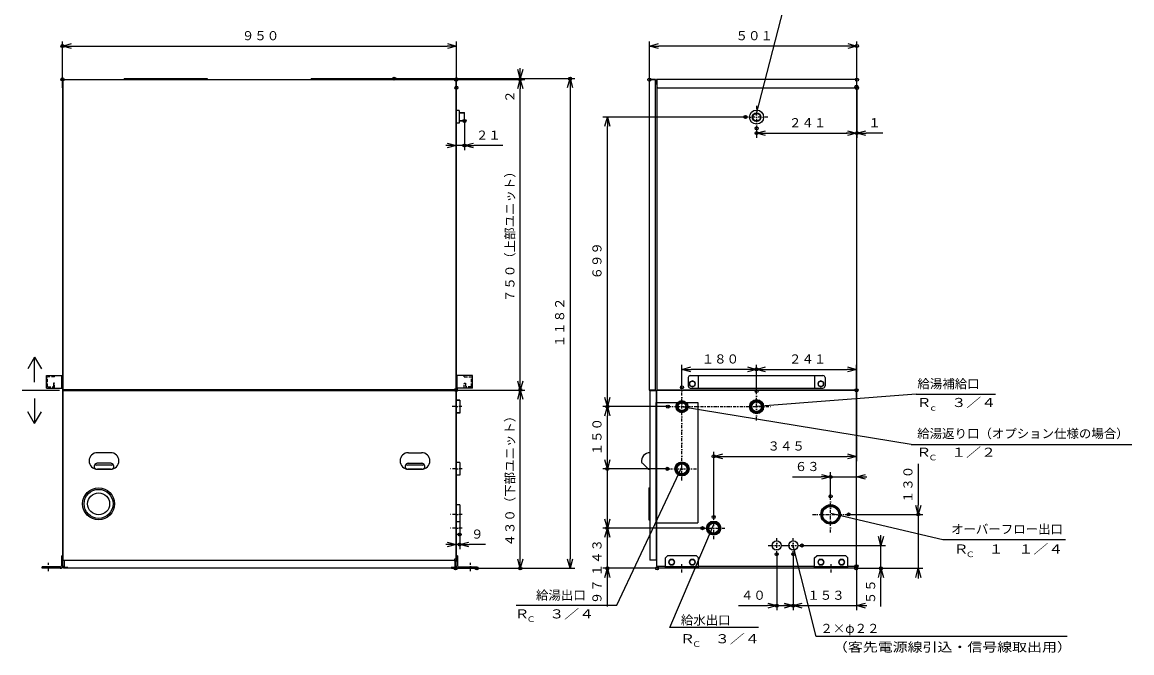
# Model space of a CAD drawing. Units: millimetres, scale not verified. Extents: x -363 to -6, y -76 to 374.
# Drawn here: x -362.7 to -5.9, y -76.2 to 126.7 of the extents above; entities that cross this region are included whole.
import ezdxf
from ezdxf.enums import TextEntityAlignment as Align

# ---------------------------------------------------------------- set-up
doc = ezdxf.new("R2010")
doc.units = ezdxf.units.MM
doc.header["$LTSCALE"] = 2
doc.header["$PDMODE"] = 32
doc.header["$PDSIZE"] = 1
doc.linetypes.add('USER1', pattern=[0.75, 0.5, -0.25])
doc.linetypes.add('USER2', pattern=[1.01, 0.5, -0.25, 0.01, -0.25])
for name, color, linetype in [('0-0_0', 7, 'Continuous'), ('0-1_M1', 7, 'Continuous'), ('0-2_M2', 7, 'Continuous'), ('0-3_DD0', 7, 'Continuous')]:
    doc.layers.add(name, color=color, linetype=linetype)
doc.styles.add('ＭＳ ゴシック', font='')
doc.styles.get('ＭＳ ゴシック').set_extended_font_data('MS Gothic')

# ---------------------------------------------------------------- blocks, each defined once
blk = doc.blocks.new('_OPEN')
at = {"layer": '0-0_0'}
blk.add_line((0, 0), (-1, 0), dxfattribs=at)
blk.add_lwpolyline([(-0.9659, 0.2588), (0, 0), (-0.9659, -0.2588)], dxfattribs=at)

msp = doc.modelspace()

# ---------------------------------------------------------------- linework, layer by layer
at = {"layer": '0-0_0'}
for p, q in [((-116.997, 134.894), (-126.812, 96.79)), ((-75.239, 7.014), (-126.57, 3.022)), ((-75.239, 7.014), (-49.738, 7.014)), ((-76.855, -9.151), (-150.746, 2.974)), ((-76.855, -9.151), (-5.861, -9.151)), ((-171.445, -60.822), (-150.515, -16.433)), ((-102.692, -31.219), (-66.651, -39.767)), ((-66.651, -39.767), (-27.145, -39.767)), ((-203.886, -60.822), (-171.445, -60.822))]:
    msp.add_line(p, q, dxfattribs=at)
for points in [[(-125.946, -68.039), (-154.381, -68.039), (-140.35, -35.146)], [(-26.645, -70.926), (-107.32, -70.926), (-114.705, -41.615)]]:
    msp.add_lwpolyline(points, dxfattribs=at)
at = {"layer": '0-1_M1'}
for p, q in [((-349.707, 108.269), (-223.041, 108.269)), ((-349.707, 105.602), (-349.707, 108.269)), ((-349.641, 105.602), (-349.641, 108.202)), ((-349.641, 108.202), (-271.639, 108.202)), ((-349.574, 108.135), (-349.574, 8.335)), ((-329.907, 108.535), (-329.907, 108.402)), ((-303.241, 108.402), (-329.907, 108.402)), ((-329.907, 108.402), (-329.907, 108.269)), ((-303.241, 108.269), (-329.907, 108.269)), ((-269.708, 108.535), (-269.708, 108.402)), ((-243.041, 108.402), (-269.708, 108.402)), ((-269.708, 108.402), (-269.708, 108.269)), ((-243.041, 108.269), (-269.708, 108.269)), ((-223.108, 108.202), (-241.249, 108.202)), ((-223.174, 8.469), (-223.174, 108.202)), ((-223.174, 108.135), (-223.174, 8.335)), ((-223.108, 105.602), (-223.108, 108.202)), ((-223.041, 105.602), (-223.041, 108.269)), ((-160.98, 8.335), (-160.98, 108.135)), ((-158.98, 8.335), (-158.98, 108.202)), ((-158.714, 108.202), (-158.714, 106.869)), ((-158.647, 108.202), (-158.647, 106.202)), ((-94.314, 105.535), (-94.314, 108.202)), ((-349.574, 105.602), (-349.707, 105.602)), ((-223.041, 105.602), (-223.174, 105.602)), ((-158.98, 106.869), (-158.714, 106.869)), ((-158.98, 106.802), (-158.714, 106.802)), ((-158.714, 106.802), (-158.647, 106.802)), ((-158.58, 105.911), (-158.58, 8.335)), ((-158.047, 105.535), (-94.914, 105.535)), ((-94.38, 105.911), (-94.38, 8.269)), ((-94.314, 105.535), (-94.247, 105.535)), ((-222.134, 98.309), (-223.174, 98.309)), ((-222.134, 98.309), (-222.134, 94.175)), ((-222.134, 97.639), (-220.441, 97.586)), ((-222.134, 97.484), (-220.441, 97.431)), ((-220.441, 94.898), (-220.441, 97.586)), ((-222.134, 94.175), (-223.108, 94.175)), ((-222.134, 95), (-220.441, 95.053)), ((-222.134, 94.845), (-220.441, 94.898)), ((-358.681, 18.932), (-360.851, 15.174)), ((-349.974, 9.002), (-349.974, 13.002)), ((-349.574, 13.002), (-349.574, 9.002)), ((-223.174, 13.002), (-223.174, 9.002)), ((-222.774, 9.002), (-222.774, 13.002)), ((-148.514, 12.335), (-148.514, 9.669)), ((-147.847, 13.002), (-105.18, 13.002)), ((-145.18, 9.002), (-145.18, 13.002)), ((-107.847, 13.002), (-107.847, 9.002)), ((-104.514, 12.335), (-104.514, 9.669)), ((-362.681, 8.269), (-350.682, 8.269)), ((-354.907, 9.002), (-349.574, 9.002)), ((-349.574, 8.269), (-349.574, 8.335)), ((-349.574, -48.331), (-349.574, 8.269)), ((-345.441, 8.202), (-349.574, 8.202)), ((-349.574, 8.202), (-349.574, -46.331)), ((-344.107, 8.202), (-349.441, 8.202)), ((-223.174, 8.202), (-223.241, 8.202)), ((-217.841, 9.002), (-223.174, 9.002)), ((-223.174, 8.269), (-223.174, 8.335)), ((-223.174, -48.331), (-223.174, 8.269)), ((-223.174, 8.202), (-223.174, -46.331)), ((-158.98, 8.335), (-160.98, 8.335)), ((-160.847, 8.202), (-158.847, 8.202)), ((-160.847, 8.202), (-160.847, -46.331)), ((-158.847, 8.202), (-158.847, -46.331)), ((-158.847, 8.202), (-158.847, 6.869)), ((-158.58, 8.335), (-158.58, 8.269)), ((-158.58, 8.269), (-94.38, 8.269)), ((-158.58, -48.331), (-158.58, 8.269)), ((-94.38, 8.269), (-158.58, 8.269)), ((-147.847, 9.002), (-105.18, 9.002)), ((-94.38, -48.331), (-94.38, 8.269)), ((-358.681, 5.605), (-358.681, -2.395)), ((-221.974, 5.069), (-223.174, 5.069)), ((-221.974, 4.935), (-223.174, 4.935)), ((-158.914, 4.335), (-145.42, 4.335)), ((-145.42, 4.335), (-145.42, -34.331)), ((-358.681, -2.395), (-360.851, 1.364)), ((-358.681, -2.395), (-356.511, 1.364)), ((-221.974, 1.069), (-223.174, 1.069)), ((-334.241, -11.798), (-338.507, -11.798)), ((-238.508, -11.798), (-234.241, -11.798)), ((-160.847, -11.798), (-160.847, -17.131)), ((-334.107, -15.798), (-338.641, -15.798)), ((-338.641, -17.1), (-334.107, -17.1)), ((-334.18, -15.206), (-338.569, -15.206)), ((-334.241, -17.131), (-338.507, -17.131)), ((-234.108, -15.798), (-238.641, -15.798)), ((-234.108, -17.1), (-238.641, -17.1)), ((-238.569, -15.206), (-234.18, -15.206)), ((-238.508, -17.131), (-234.241, -17.131)), ((-221.974, -14.931), (-223.174, -14.931)), ((-163.158, -15.2), (-161.593, -16.747)), ((-221.974, -28.531), (-223.174, -28.531)), ((-221.974, -28.531), (-221.974, -34.798)), ((-221.974, -33.998), (-223.174, -33.998)), ((-221.974, -33.998), (-221.974, -38.131)), ((-221.974, -38.131), (-223.174, -38.131)), ((-350.001, -44.998), (-349.574, -44.998)), ((-350.001, -44.998), (-350.001, -48.145)), ((-349.574, -48.145), (-349.574, -44.998)), ((-349.574, -46.331), (-223.174, -46.331)), ((-349.227, -46.331), (-349.227, -48.785)), ((-223.521, -46.331), (-223.521, -48.785)), ((-222.748, -44.998), (-223.174, -44.998)), ((-223.174, -48.145), (-223.174, -44.998)), ((-222.748, -44.998), (-222.748, -48.145)), ((-158.847, -46.331), (-160.847, -46.331)), ((-158.847, -44.931), (-158.58, -44.931)), ((-158.847, -44.998), (-158.58, -44.998)), ((-155.847, -45.665), (-155.18, -44.998)), ((-155.847, -48.998), (-155.847, -45.665)), ((-145.847, -44.998), (-155.18, -44.998)), ((-147.683, -46.127), (-148.186, -46.998)), ((-146.678, -46.127), (-147.683, -46.127)), ((-146.175, -46.998), (-146.678, -46.127)), ((-145.18, -45.665), (-145.847, -44.998)), ((-145.18, -48.998), (-145.18, -45.665)), ((-107.847, -45.665), (-107.18, -44.998)), ((-107.847, -48.998), (-107.847, -45.665)), ((-97.847, -44.998), (-107.18, -44.998)), ((-106.35, -46.127), (-106.852, -46.998)), ((-105.344, -46.127), (-106.35, -46.127)), ((-104.842, -46.998), (-105.344, -46.127)), ((-99.683, -46.127), (-100.186, -46.998)), ((-98.678, -46.127), (-99.683, -46.127)), ((-97.18, -45.665), (-97.847, -44.998)), ((-97.18, -48.998), (-97.18, -45.665)), ((-356.241, -48.998), (-356.241, -48.571)), ((-350.427, -48.571), (-356.241, -48.571)), ((-350.427, -48.998), (-356.241, -48.998)), ((-349.574, -48.331), (-349.441, -48.331)), ((-349.441, -48.998), (-349.441, -48.331)), ((-348.107, -48.998), (-349.441, -48.998)), ((-348.041, -48.785), (-349.227, -48.785)), ((-348.107, -48.998), (-348.107, -48.785)), ((-348.041, -48.785), (-348.041, -48.998)), ((-224.708, -48.998), (-348.041, -48.998)), ((-223.521, -48.785), (-224.708, -48.785)), ((-224.708, -48.998), (-224.708, -48.785)), ((-224.641, -48.998), (-224.641, -48.785)), ((-223.174, -48.331), (-223.308, -48.331)), ((-222.321, -48.571), (-216.508, -48.571)), ((-222.321, -48.998), (-216.508, -48.998)), ((-216.508, -48.998), (-216.508, -48.571)), ((-158.58, -48.331), (-155.847, -48.331)), ((-158.514, -48.331), (-158.514, -48.998)), ((-158.514, -48.465), (-158.514, -48.331)), ((-94.514, -48.998), (-158.514, -48.998)), ((-145.18, -48.571), (-155.847, -48.571)), ((-145.18, -48.998), (-155.847, -48.998)), ((-148.186, -46.998), (-147.683, -47.869)), ((-147.683, -47.869), (-146.678, -47.869)), ((-146.678, -47.869), (-146.175, -46.998)), ((-145.18, -48.331), (-107.847, -48.331)), ((-97.18, -48.571), (-107.847, -48.571)), ((-97.18, -48.998), (-107.847, -48.998)), ((-106.852, -46.998), (-106.35, -47.869)), ((-106.35, -47.869), (-105.344, -47.869)), ((-105.344, -47.869), (-104.842, -46.998)), ((-100.186, -46.998), (-99.683, -47.869)), ((-99.683, -47.869), (-98.678, -47.869)), ((-97.18, -48.331), (-94.38, -48.331)), ((-94.514, -48.998), (-94.514, -48.331))]:
    msp.add_line(p, q, dxfattribs=at)
at = {"layer": '0-1_M1', "linetype": 'USER2'}
for p, q in [((-126.514, 99.749), (-126.514, 92.549)), ((-122.914, 96.149), (-130.114, 96.149)), ((-150.514, -20.706), (-150.514, 9.202)), ((-126.514, -1.425), (-126.514, 8.042)), ((-221.318, 3.002), (-224.781, 3.002)), ((-155.047, 3.002), (-121.874, 3.002)), ((-221.204, -16.998), (-225.235, -16.998)), ((-155.247, -16.998), (-145.78, -16.998)), ((-102.714, -37.465), (-102.714, -25.865)), ((-221.242, -31.665), (-225.084, -31.665)), ((-108.514, -31.665), (-96.914, -31.665)), ((-140.314, -39.665), (-140.314, -32.465)), ((-221.242, -36.065), (-225.084, -36.065)), ((-143.914, -36.065), (-136.714, -36.065)), ((-120.047, -44.465), (-120.047, -38.865)), ((-114.714, -44.465), (-114.714, -38.865)), ((-122.847, -41.665), (-117.247, -41.665)), ((-117.514, -41.665), (-111.914, -41.665)), ((-354.241, -49.948), (-354.241, -47.195)), ((-218.508, -49.948), (-218.508, -47.195)), ((-150.514, -50.375), (-150.514, -47.621)), ((-102.514, -50.375), (-102.514, -47.621))]:
    msp.add_line(p, q, dxfattribs=at)
at = {"layer": '0-1_M1', "linetype": 'USER1'}
for p, q in [((-352.241, 12.602), (-354.507, 12.602)), ((-354.507, 9.402), (-354.507, 12.602)), ((-352.241, 12.602), (-352.241, 13.002)), ((-220.508, 12.602), (-220.508, 13.002)), ((-220.508, 12.602), (-218.241, 12.602)), ((-218.241, 9.402), (-218.241, 12.602)), ((-354.507, 9.402), (-352.641, 9.402)), ((-352.641, 10.602), (-352.641, 9.402)), ((-220.108, 10.602), (-220.108, 9.402)), ((-218.241, 9.402), (-220.108, 9.402))]:
    msp.add_line(p, q, dxfattribs=at)
at = {"layer": '0-1_M1'}
for points in [[(-349.574, 8.469), (-349.574, 108.202), (-223.174, 108.202)], [(-329.907, 108.535), (-303.241, 108.535), (-303.241, 108.402)], [(-329.907, 108.402), (-303.241, 108.402), (-303.241, 108.269)], [(-269.708, 108.535), (-243.041, 108.535), (-243.041, 108.402)], [(-269.708, 108.402), (-243.041, 108.402), (-243.041, 108.269)], [(-160.98, 108.135), (-160.98, 108.202), (-160.98, 108.135)], [(-160.98, 108.202), (-158.98, 108.202), (-160.98, 108.202)], [(-94.247, 105.535), (-94.247, 108.202), (-158.714, 108.202)], [(-358.681, 10.933), (-358.681, 18.932), (-356.511, 15.174)], [(-354.907, 9.002), (-354.907, 13.002), (-349.574, 13.002)], [(-217.841, 9.002), (-217.841, 13.002), (-223.174, 13.002)], [(-223.174, 8.469), (-349.574, 8.469), (-349.574, 10.202)], [(-349.507, 8.202), (-349.574, 8.202), (-349.574, 6.469)], [(-349.574, 8.202), (-223.174, 8.202), (-223.174, 6.469)], [(-160.98, 8.402), (-160.98, 8.335), (-158.98, 8.335)], [(-160.847, 8.135), (-160.847, 8.202), (-158.847, 8.202)], [(-221.974, 5.069), (-221.974, 0.935), (-223.174, 0.935)], [(-158.914, 4.335), (-158.914, -34.331), (-145.42, -34.331)], [(-221.974, -14.931), (-221.974, -19.065), (-223.174, -19.065)], [(-161.18, -23.131), (-160.847, -23.131), (-160.847, -33.398)], [(-161.18, -23.131), (-161.18, -33.398), (-160.847, -33.398)], [(-98.678, -47.869), (-98.175, -46.998), (-98.678, -46.127)], [(-224.641, -48.998), (-223.308, -48.998), (-223.308, -48.331)]]:
    msp.add_lwpolyline(points, dxfattribs=at)
for points in [[(-147.18, 11.336), (-148.047, 10.836), (-148.047, 9.835), (-147.18, 9.335), (-146.314, 9.835), (-146.314, 10.836)], [(-105.847, 11.336), (-106.714, 10.836), (-106.714, 9.835), (-105.847, 9.335), (-104.98, 9.835), (-104.98, 10.836)], [(-152.842, -46.998), (-153.344, -46.127), (-154.35, -46.127), (-154.852, -46.998), (-154.35, -47.869), (-153.344, -47.869)]]:
    msp.add_lwpolyline(points, close=True, dxfattribs=at)
at = {"layer": '0-1_M1', "linetype": 'USER1'}
for points in [[(-352.241, 9.002), (-352.241, 10.602), (-352.641, 10.602)], [(-220.508, 9.002), (-220.508, 10.602), (-220.108, 10.602)]]:
    msp.add_lwpolyline(points, dxfattribs=at)
at = {"layer": '0-1_M1'}
for centre, radius in [((-126.514, 96.149), 2.267), ((-126.514, 96.149), 1.397), ((-126.514, 96.149), 1.242), ((-147.18, 10.335), 0.867), ((-105.847, 10.335), 0.867), ((-150.514, 3.002), 1.933), ((-150.514, 3.002), 1.8), ((-150.514, 3.002), 1.397), ((-150.514, 3.002), 1.242), ((-126.514, 3.002), 2.267), ((-126.514, 3.002), 2.067), ((-126.514, 3.002), 1.763), ((-126.514, 3.002), 1.608), ((-150.514, -16.998), 2.267), ((-150.514, -16.998), 2.067), ((-150.514, -16.998), 1.763), ((-150.514, -16.998), 1.608), ((-338.107, -28.265), 5.133), ((-338.107, -28.265), 4.667), ((-338.107, -28.265), 3.533), ((-102.714, -31.665), 3.133), ((-102.714, -31.665), 3.133), ((-102.714, -31.665), 2.794), ((-102.714, -31.665), 2.597), ((-140.314, -36.065), 2.267), ((-140.314, -36.065), 2.067), ((-140.314, -36.065), 1.763), ((-140.314, -36.065), 1.608), ((-120.047, -41.665), 1.467), ((-114.714, -41.665), 1.467), ((-153.847, -46.998), 0.871), ((-147.18, -46.998), 0.871), ((-105.847, -46.998), 0.871), ((-99.18, -46.998), 0.871)]:
    msp.add_circle(centre, radius, dxfattribs=at)
for centre, radius, start, end in [((-157.98, 106.202), 0.667, 180, 270), ((-94.98, 106.202), 0.667, 270, 0), ((-147.847, 12.335), 0.667, 90, 180), ((-105.18, 12.335), 0.667, 0, 90), ((-147.847, 9.669), 0.667, 180, 270), ((-105.18, 9.669), 0.667, 270, 0), ((-338.507, -14.465), 2.667, 90, 270), ((-334.241, -14.465), 2.667, 270, 90), ((-238.508, -14.465), 2.667, 90, 270), ((-234.241, -14.465), 2.667, 270, 90), ((-160.847, -14.465), 2.667, 90, 188.67138), ((-338.902, -16.248), 0.667, 170.95642, 207.70438), ((-338.441, -16.321), 1.133, 105.83487, 170.95642), ((-338.594, -16.087), 1.014, 207.70438, 267.3801), ((-338.641, -14.465), 1.333, 239.21004, 270), ((-338.569, -15.873), 0.667, 90, 105.83487), ((-334.18, -15.873), 0.667, 74.16513, 90), ((-334.154, -16.087), 1.014, 272.6199, 332.29562), ((-334.107, -14.465), 1.333, 270, 300.78996), ((-334.307, -16.321), 1.133, 9.04358, 74.16513), ((-333.846, -16.248), 0.667, 332.29562, 9.04358), ((-238.902, -16.248), 0.667, 170.95642, 207.70438), ((-238.441, -16.321), 1.133, 105.83487, 170.95642), ((-238.595, -16.087), 1.014, 207.70438, 267.3801), ((-238.641, -14.465), 1.333, 239.21004, 270), ((-238.569, -15.873), 0.667, 90, 105.83487), ((-234.18, -15.873), 0.667, 74.16513, 90), ((-234.108, -14.465), 1.333, 270, 300.78996), ((-234.154, -16.087), 1.014, 272.6199, 332.29562), ((-234.307, -16.321), 1.133, 9.04358, 74.16513), ((-233.846, -16.248), 0.667, 332.29562, 9.04358), ((-163.088, -14.806), 0.4, 188.67138, 259.89993), ((-161.196, -16.704), 0.4, 186.06316, 261.15255), ((-160.847, -14.465), 2.667, 261.15255, 270), ((-350.427, -48.145), 0.427, 270, 0), ((-350.427, -48.145), 0.853, 270, 0), ((-222.321, -48.145), 0.853, 180, 270), ((-222.321, -48.145), 0.427, 180, 270)]:
    msp.add_arc(centre, radius, start, end, dxfattribs=at)
at = {"layer": '0-3_DD0'}
for p, q in [((-349.707, 108.269), (-349.707, 120.494)), ((-346.707, 118.994), (-226.041, 118.994)), ((-223.041, 105.602), (-223.041, 120.494)), ((-160.98, 108.202), (-160.98, 120.494)), ((-97.247, 118.994), (-157.98, 118.994)), ((-94.247, 108.202), (-94.247, 120.494)), ((-202.509, 111.535), (-202.509, 111.835)), ((-243.041, 108.535), (-201.009, 108.535)), ((-243.041, 108.535), (-185.009, 108.535)), ((-223.174, 108.202), (-223.174, 85.495)), ((-223.041, 108.269), (-201.009, 108.269)), ((-223.041, 108.269), (-201.009, 108.269)), ((-202.509, 108.269), (-202.509, 108.535)), ((-202.509, 99.969), (-202.509, 105.269)), ((-202.509, 11.335), (-202.509, 105.269)), ((-186.509, 105.535), (-186.509, -45.998)), ((-94.38, 105.911), (-94.38, 89.495)), ((-94.38, 105.911), (-94.38, 89.495)), ((-94.247, 105.535), (-94.247, 89.495)), ((-220.441, 94.898), (-220.441, 85.495)), ((-130.114, 96.149), (-176.01, 96.149)), ((-174.51, 6.002), (-174.51, 93.149)), ((-126.514, 92.549), (-126.514, 89.495)), ((-123.514, 90.995), (-97.38, 90.995)), ((-97.38, 90.995), (-97.68, 90.995)), ((-94.247, 90.995), (-94.38, 90.995)), ((-85.947, 90.995), (-91.247, 90.995)), ((-226.174, 86.995), (-226.474, 86.995)), ((-220.441, 86.995), (-223.174, 86.995)), ((-208.141, 86.995), (-217.441, 86.995)), ((-150.514, 9.202), (-150.514, 16.499)), ((-129.514, 14.999), (-147.514, 14.999)), ((-126.514, 8.042), (-126.514, 16.499)), ((-126.514, 8.042), (-126.514, 16.499)), ((-123.514, 14.999), (-97.38, 14.999)), ((-94.38, 8.269), (-94.38, 16.499)), ((-223.174, 8.335), (-201.009, 8.335)), ((-223.174, 8.335), (-201.009, 8.335)), ((-94.38, 8.269), (-94.38, -14.5)), ((-202.509, -45.998), (-202.509, 5.335)), ((-155.047, 3.002), (-176.01, 3.002)), ((-155.047, 3.002), (-176.01, 3.002)), ((-174.51, -13.998), (-174.51, 0.002)), ((-174.51, -13.998), (-174.51, -13.698)), ((-140.314, -32.465), (-140.314, -11.5)), ((-137.314, -13), (-97.38, -13)), ((-155.247, -16.998), (-176.01, -16.998)), ((-155.247, -16.998), (-176.01, -16.998)), ((-174.51, -36.065), (-174.51, -16.998)), ((-74.515, -15.365), (-74.515, -28.665)), ((-115.014, -19.59), (-105.714, -19.59)), ((-102.714, -25.865), (-102.714, -18.09)), ((-102.714, -19.59), (-94.38, -19.59)), ((-94.38, -48.331), (-94.38, -18.09)), ((-91.38, -19.59), (-91.08, -19.59)), ((-96.914, -31.665), (-73.015, -31.665)), ((-74.515, -31.665), (-74.515, -48.998)), ((-174.51, -33.065), (-174.51, -32.765)), ((-221.974, -38.131), (-221.974, -42.829)), ((-143.914, -36.065), (-176.01, -36.065)), ((-143.914, -36.065), (-176.01, -36.065)), ((-174.51, -48.998), (-174.51, -36.065)), ((-174.51, -52.365), (-174.51, -39.065)), ((-86.514, -38.665), (-86.514, -38.365)), ((-226.174, -41.329), (-226.474, -41.329)), ((-223.174, -46.331), (-223.174, -39.829)), ((-221.974, -41.329), (-223.174, -41.329)), ((-213.674, -41.329), (-218.974, -41.329)), ((-111.914, -41.665), (-85.014, -41.665)), ((-86.514, -48.998), (-86.514, -41.665)), ((-120.047, -44.465), (-120.047, -62.497)), ((-114.714, -44.465), (-114.714, -62.497)), ((-114.714, -44.465), (-114.714, -62.497)), ((-223.308, -48.998), (-201.009, -48.998)), ((-216.508, -48.998), (-185.009, -48.998)), ((-158.514, -48.998), (-176.01, -48.998)), ((-94.514, -48.998), (-85.014, -48.998)), ((-94.514, -48.998), (-73.015, -48.998)), ((-94.38, -48.331), (-94.38, -62.497)), ((-174.51, -61.298), (-174.51, -51.998)), ((-86.514, -61.298), (-86.514, -51.998)), ((-74.515, -51.998), (-74.515, -52.298)), ((-132.347, -60.997), (-123.047, -60.997)), ((-120.047, -60.997), (-114.714, -60.997)), ((-118.014, -60.997), (-117.714, -60.997)), ((-114.714, -60.997), (-94.38, -60.997)), ((-111.714, -60.997), (-111.414, -60.997)), ((-91.38, -60.997), (-91.08, -60.997))]:
    msp.add_line(p, q, dxfattribs=at)
for p in [(-349.707, 118.994), (-94.247, 118.994), (-349.707, 108.269), (-243.041, 108.535), (-223.174, 108.202), (-223.041, 108.269), (-202.509, 108.269), (-186.509, 108.535), (-160.98, 108.202), (-94.247, 108.202), (-223.041, 105.602), (-94.38, 105.911), (-94.247, 105.535), (-130.114, 96.149), (-220.441, 94.898), (-126.514, 92.549), (-126.514, 90.995), (-94.247, 90.995), (-220.441, 86.995), (-126.514, 14.999), (-223.174, 8.335), (-202.509, 8.335), (-150.514, 9.202), (-126.514, 8.042), (-94.38, 8.269), (-174.51, 3.002), (-155.047, 3.002), (-140.314, -13), (-174.51, -16.998), (-155.247, -16.998), (-102.714, -19.59), (-102.714, -25.865), (-140.314, -32.465), (-96.914, -31.665), (-74.515, -31.665), (-174.51, -36.065), (-143.914, -36.065), (-221.974, -38.131), (-221.974, -41.329), (-111.914, -41.665), (-223.174, -46.331), (-120.047, -44.465), (-114.714, -44.465), (-223.308, -48.998), (-216.508, -48.998), (-202.509, -48.998), (-174.51, -48.998), (-158.514, -48.998), (-94.514, -48.998), (-94.38, -48.331), (-86.514, -48.998), (-120.047, -60.997), (-114.714, -60.997)]:
    msp.add_point(p, dxfattribs=at)

# ---------------------------------------------------------------- block references
at = {"layer": '0-3_DD0', "xscale": 3, "yscale": 3}
for p, rotation in [((-349.707, 118.994), 180), ((-160.98, 118.994), 180), ((-202.509, 108.535), 270), ((-202.509, 108.269), 90), ((-202.509, 108.269), 90), ((-186.509, 108.535), 90), ((-174.51, 96.149), 90), ((-126.514, 90.995), 180), ((-94.247, 90.995), 180), ((-220.441, 86.995), 180), ((-150.514, 14.999), 180), ((-126.514, 14.999), 180), ((-202.509, 8.335), 270), ((-202.509, 8.335), 90), ((-174.51, 3.002), 270), ((-174.51, 3.002), 90), ((-174.51, -16.998), 270), ((-174.51, -16.998), 270), ((-140.314, -13), 180), ((-94.38, -19.59), 180), ((-74.515, -31.665), 270), ((-174.51, -36.065), 270), ((-174.51, -36.065), 90), ((-86.514, -41.665), 270), ((-221.974, -41.329), 180), ((-202.509, -48.998), 270), ((-186.509, -48.998), 270), ((-174.51, -48.998), 90), ((-86.514, -48.998), 90), ((-74.515, -48.998), 90), ((-114.714, -60.997), 180), ((-94.38, -60.997), 180)]:
    msp.add_blockref('_OPEN', p, dxfattribs=dict(at, rotation=rotation))
for p in [(-223.041, 118.994), (-94.247, 118.994), (-94.38, 90.995), (-94.38, 90.995), (-223.174, 86.995), (-126.514, 14.999), (-94.38, 14.999), (-94.38, -13), (-102.714, -19.59), (-223.174, -41.329), (-120.047, -60.997), (-114.714, -60.997)]:
    msp.add_blockref('_OPEN', p, dxfattribs=at)

# ---------------------------------------------------------------- texts
at = {"layer": '0-2_M2', "style": 'ＭＳ ゴシック', "width": 1.2}
for s, height, p in [('Ｒ', 2.933, (-75.072, 1.999)), ('\u3000３／４', 2.933, (-68.672, 1.999)), ('ｃ', 1.76, (-71.212, 1.199)), ('Ｒ', 2.933, (-75.143, -14)), ('\u3000１／２', 2.933, (-68.743, -14)), ('Ｃ', 1.76, (-71.284, -14.8)), ('Ｒ', 2.933, (-63.144, -45.131)), ('\u3000１\u3000１／４', 2.933, (-56.744, -45.131)), ('Ｃ', 1.76, (-59.284, -45.931)), ('Ｒ', 2.933, (-204.366, -65.997)), ('\u3000３／４', 2.933, (-197.966, -65.997)), ('Ｃ', 1.76, (-200.507, -66.797)), ('Ｒ', 2.933, (-151.139, -73.997)), ('\u3000３／４', 2.933, (-144.739, -73.997)), ('Ｃ', 1.76, (-147.28, -74.797)), ('（客先電源線引込・信号線取出用）', 2.933, (-101.96, -76.671))]:
    msp.add_text(s, height=height, dxfattribs=at).set_placement(p, align=Align.BOTTOM_LEFT)
at = {"layer": '0-3_DD0', "style": 'ＭＳ ゴシック'}
for s, p in [('９５０', (-292.036, 119.994)), ('５０１', (-133.275, 119.994)), ('２４１', (-116.109, 91.995)), ('１', (-90.609, 91.995)), ('２１', (-216.803, 87.995)), ('１８０', (-144.175, 15.999)), ('２４１', (-116.109, 15.999)), ('給湯補給口', (-74.805, 7.999)), ('給湯返り口（オプション仕様の場合）', (-74.876, -8)), ('３４５', (-123.009, -12)), ('６３', (-114.245, -18.59)), ('オーバーフロー出口', (-63.998, -38.744)), ('９', (-218.336, -40.329)), ('給湯出口', (-197.471, -59.997)), ('４０', (-131.579, -59.997)), ('１５３', (-110.209, -59.997)), ('給水出口', (-150.872, -67.997)), ('２×φ２２\u3000\u3000\u3000\u3000\u3000\u3000\u3000\u3000\u3000\u3000\u3000\u3000', (-106.019, -70.671))]:
    msp.add_text(s, height=2.933, dxfattribs=at).set_placement(p, align=Align.BOTTOM_LEFT)
for s, p in [('２', (-203.509, 100.737)), ('７５０（上部ユニット）', (-203.509, 36.64)), ('６９９', (-175.51, 43.914)), ('１１８２', (-187.509, 22.107)), ('４３０（下部ユニット）', (-203.509, -41.993)), ('１５０', (-175.51, -12.66)), ('１３０', (-75.515, -28.026)), ('１４３', (-175.51, -51.596)), ('９７', (-175.51, -60.53)), ('５５', (-87.514, -60.53))]:
    msp.add_text(s, height=2.933, rotation=90, dxfattribs=at).set_placement(p, align=Align.BOTTOM_LEFT)

doc.saveas('drawing.dxf')
